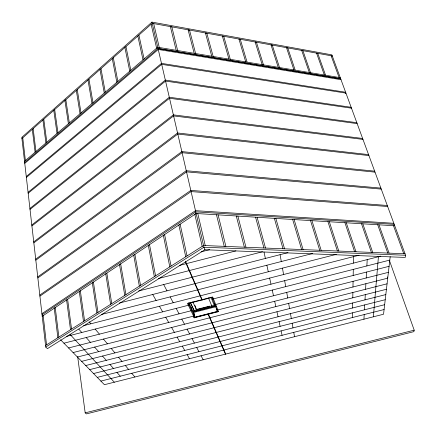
<?xml version="1.0" encoding="UTF-8"?>
<svg xmlns="http://www.w3.org/2000/svg" width="436" height="436" viewBox="0 0 436 436"><rect width="100%" height="100%" fill="white"/><g stroke="black" fill="none" stroke-linecap="round" stroke-linejoin="round"><path stroke-width="0.65" d="M352.419 317.544L352.506 312.83M352.593 307.98L352.686 302.976M352.779 297.815L352.871 292.496M352.969 287.002L353.073 281.324M353.182 275.465L353.291 269.399M353.405 263.131L353.52 256.641M362.583 139.749L362.627 138.468L173.365 114.875L31.801 224.96M363.94 319.185L364.196 314.569M364.452 309.811L364.725 304.906M365.003 299.854L365.286 294.643M365.581 289.27L365.886 283.716M366.202 277.988L366.523 272.064M366.861 265.938L367.21 259.605M373.369 316.808L378.459 256.368M390.193 256.722L383.549 314.236L104.406 384.705L60.582 339.758M405.589 255.262L405.251 257.425L204.871 249.746L47.415 348.653L45.736 347.056L21.8 137.362L151.941 22.105L331.878 54.876L405.589 255.262L203.934 247.217L45.736 347.056M389.604 260.99L414.2 330.183L413.873 331.643L86.421 413.895L85.184 412.854L77.69 356.893M21.931 138.528L152.219 23.315L332.281 55.977L331.12 55.775L339.077 77.472M24.53 161.276L157.745 47.241L340.265 77.679M24.667 162.486L158.039 48.51L340.685 78.818L158.039 48.527M24.77 163.375L158.257 49.464L341.001 79.684M26.274 176.542L161.473 63.378L345.623 92.247L345.628 93.598M26.378 177.452L161.696 64.343L345.944 93.113M28.073 192.314L165.331 80.088L351.16 107.294M28.177 193.246L165.56 81.08L351.487 108.183M29.915 208.452L169.293 97.25L356.828 122.701M30.024 209.4L169.528 98.264L357.16 123.611M31.91 225.935L173.604 115.916L362.97 139.4M33.73 241.866L177.55 132.98L368.567 154.617M33.845 242.863L177.795 134.054L368.916 155.57M35.703 259.169L181.845 151.592L374.649 171.157M35.823 260.194L182.101 152.693L375.009 172.138M37.725 276.898L186.265 170.727L380.884 188.107M37.845 277.945L186.526 171.86L381.255 189.11M39.801 295.058L190.815 190.412L387.277 205.481M39.921 296.131L191.082 191.578L387.653 206.506M41.927 313.669L195.492 210.67L393.828 223.292M42.052 314.787L195.769 211.869L394.22 224.36M42.221 316.264L196.145 213.498L394.749 225.794M42.221 316.28L43.186 315.637L46.543 344.876M196.151 213.515L194.832 214.398L202.179 246.367M45.562 345.514L203.536 245.506L405.044 253.785M201.105 251.861L209.634 249.659M179.621 265.382L186.156 263.698M185.469 261.213L186.504 263.611L235.898 250.891M158.399 278.522L189.159 270.614M189.502 270.522L262.543 251.746M138.681 290.97L192.053 277.269M192.39 277.187L287.983 252.646M119.355 303.042L194.838 283.689M195.175 283.607L312.65 253.49M101.435 314.481L197.53 289.88M197.857 289.798L336.374 254.335M83.641 325.643L359.035 255.229M66.245 336.456L189.18 305.064L188.777 303.173M380.824 256.128L212.599 299.085L212.31 297.826M63.939 343.197L191.829 310.579L191.164 307.467M196.641 309.424L209.623 306.116M389.8 260.085L214.855 304.71L214.572 303.467M194.075 310.432L214.212 305.293M214.572 306.186L194.489 311.309L190.603 303.08M193.224 311.762L215.896 305.979M194.674 317.239L194.805 317.68L193.557 312.454L216.185 306.688M216.954 309.936L217.602 309.773L217.962 311.282L193.987 317.386L193.644 315.877L194.293 315.713M68.583 347.961L193.758 316.073L194.156 317.844L218.114 311.745L217.602 309.773M217.035 310.143L389.081 266.314M218.044 311.44L194.025 317.572L194.156 317.844M73.079 352.571L209.667 317.817M209.972 317.74L388.389 272.342M77.428 357.035L387.713 278.168L387.288 276.958M81.646 361.357L213.989 327.758M214.278 327.681L387.064 283.814M85.734 365.548L216.043 332.499M216.338 332.423L386.432 289.281M89.691 369.614L218.044 337.093M218.327 337.017L385.822 294.578M93.538 373.554L219.978 341.546M220.262 341.475L385.228 299.717M97.266 377.38L221.859 345.873M222.137 345.803L384.65 304.704M100.89 381.097L384.094 309.538M85.184 412.854L414.2 330.183M152.224 23.326L153.712 23.599L159.26 47.491M70.022 334.363L114.314 382.203M78.845 329.185L81.766 332.494M86.192 337.524L90.475 342.385M94.623 347.089L98.64 351.645M102.525 356.059L106.291 360.332M109.948 364.48L113.491 368.502M116.93 372.409L120.271 376.197M89.206 321.817L90.846 323.801M95.195 329.066L99.408 334.15M103.474 339.072L107.414 343.835M111.224 348.446L114.919 352.909M118.499 357.237L121.966 361.433M125.334 365.504L128.598 369.456M131.77 373.292L134.855 377.015M152.704 294.491L156.132 300.48M159.445 306.257L162.639 311.844M165.729 317.239L168.721 322.455M171.61 327.501L174.411 332.385M177.12 337.121L179.746 341.704M182.292 346.151L184.76 350.462M187.158 354.648L189.486 358.708M163.674 284.555L166.972 290.834M170.149 296.889L173.223 302.737M176.182 308.383L179.049 313.838M181.817 319.114L184.499 324.221M187.093 329.164L189.606 333.949M192.042 338.587L194.401 343.083M196.691 347.443L198.914 351.672M201.067 355.781L203.165 359.771M193.72 316.405L187.436 303.391L212.67 296.949L217.962 310.23M194.385 315.915L188.423 303.489L211.951 297.477L217.155 310.437M188.913 302.764L193.867 313.13L194.26 314.972M190.472 302.878L194.516 311.429M194.957 305.451L196.505 309.811L192.805 301.832M186.504 263.611L202.26 299.952M208.37 314.045L225.723 354.076M185.371 261.905L201.939 300.033M208.059 314.122L225.456 354.146M208.446 297.837L211.776 305.914M211.089 297.614L214.605 306.306M217.341 311.462L217.466 311.909L216.605 308.47M217.989 311.299L218.114 311.745M204.876 249.763L203.934 247.217L151.941 22.105M393.479 225.712L403.758 253.719M325.561 75.215L317.751 53.35L316.558 53.138L324.351 75.014M378.977 224.818L389.081 253.114M377.68 224.736L387.768 253.065M310.541 72.714L302.911 50.658L301.69 50.44L309.309 72.507M362.823 223.821L372.731 252.444M361.493 223.739L371.385 252.39M295.194 70.152L287.755 47.911L286.507 47.688L293.935 69.945M346.277 222.796L355.972 251.757M344.92 222.714L354.593 251.703M279.514 67.542L272.266 45.104L270.99 44.87L278.223 67.324M329.327 221.75L338.788 251.054M327.932 221.662L337.377 250.994M263.48 64.866L256.439 42.232L255.136 41.998L262.161 64.648M311.947 220.676L321.174 250.329M310.514 220.589L319.719 250.269M247.087 62.135L240.263 39.3L238.933 39.055L245.74 61.912M294.131 219.575L303.096 249.588M292.665 219.482L301.608 249.528M230.322 59.34L223.728 36.297L222.365 36.052L228.944 59.111M275.857 218.441L284.55 248.831M274.353 218.349L283.024 248.765M213.171 56.478L206.817 33.229L205.427 32.978L211.76 56.244M257.109 217.286L265.513 248.046M255.561 217.188L263.944 247.986M195.617 53.552L189.518 30.095L188.096 29.833L194.173 53.312M237.865 216.098L245.964 247.245M236.279 216L244.351 247.179M177.654 50.56L171.822 26.885L170.367 26.618L176.171 50.309M218.109 214.872L225.881 246.422M216.485 214.774L224.224 246.356M197.824 213.618L205.242 245.577M151.129 24.296L156.622 48.2M263.998 252.046L265.388 258.444M266.859 265.23L268.276 271.77M269.65 278.081L270.969 284.179M272.249 290.071L273.486 295.766M274.68 301.276L275.835 306.606M276.958 311.767L278.043 316.77M279.095 321.621L280.119 326.324M281.106 330.886L282.07 335.317M138.91 35.098L144.098 58.92M187.055 255.937L180.139 224.208L178.858 225.058L185.741 256.771M137.841 36.041L143.008 59.852M193.491 311.735L194.254 315.299M193.213 310.857L193.557 312.454M125.939 46.57L130.816 70.289M171.081 266.053L164.606 234.579L163.364 235.407L169.8 266.859M124.898 47.486L129.754 71.199M113.3 57.743L117.878 81.363M155.581 275.863L149.526 244.64L148.322 245.446L154.344 276.647M112.286 58.637L116.843 82.246M100.983 68.632L105.272 92.149M140.539 285.378L134.888 254.417L133.716 255.196L139.34 286.141M99.997 69.504L104.264 93.015M280.086 254.673L281.291 261.529M282.457 268.14L283.58 274.522M284.664 280.68L285.711 286.637M286.725 292.393L287.706 297.957M288.654 303.347L289.569 308.568M290.463 313.62L291.324 318.525M292.158 323.278L292.97 327.888M293.76 332.363L294.523 336.712M88.971 79.254L92.988 102.662M125.939 294.622L120.668 263.911L119.529 264.668L124.772 295.363M88.012 80.104L92.007 103.506M77.259 89.609L81.014 112.913M111.758 303.598L106.847 273.138L105.741 273.879L110.619 304.317M76.316 90.443L80.055 113.736M65.831 99.713L69.335 122.908M97.975 312.323L93.408 282.108L92.334 282.828L96.874 313.021M64.915 100.525L68.398 123.71M54.674 109.578L57.944 132.664M84.579 320.803L80.338 290.834L79.292 291.537L83.505 321.479M53.781 110.368L57.029 133.443M43.785 119.208L46.826 142.18M71.553 329.049L67.618 299.325L66.599 300.006L70.507 329.709M42.913 119.976L45.933 142.943M33.152 128.609L35.975 151.466M58.876 337.066L55.241 307.593L54.249 308.252L57.863 337.709M32.302 129.361L35.103 152.213M22.765 137.792L25.381 160.535"/></g></svg>
